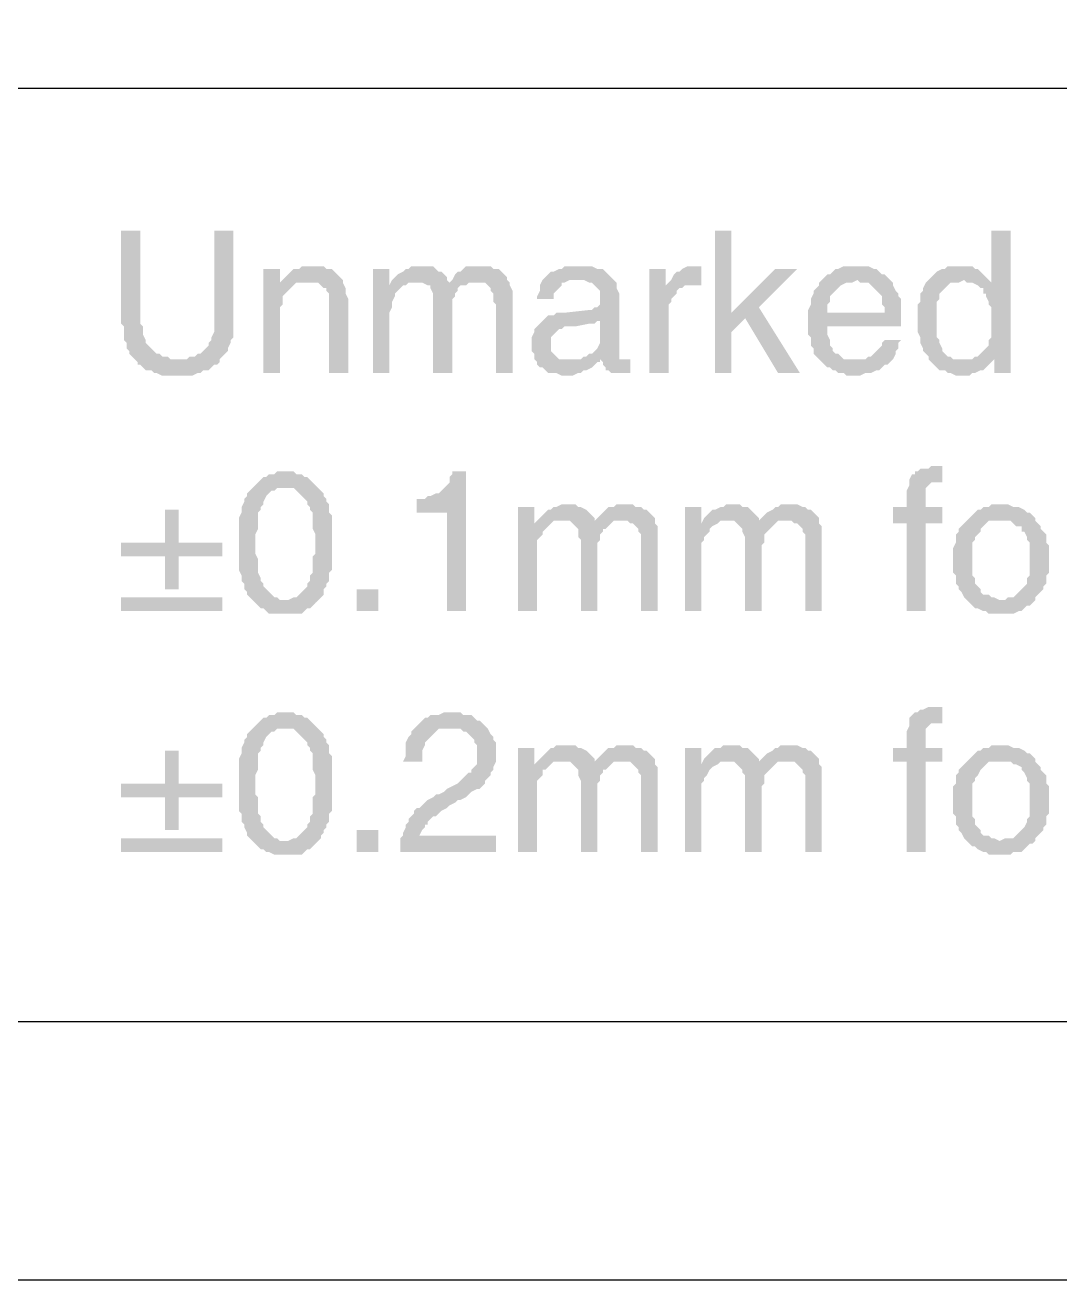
# Model space of a CAD drawing. Header units: millimetres. Extents: x 1167 to 2269, y 1197 to 1555.
# Drawn here: x 1726.37 to 1743.44, y 1258.23 to 1278.92 of the extents above; entities that cross this region are included whole.
import ezdxf

# ---------------------------------------------------------------- set-up
doc = ezdxf.new("R2010")
doc.units = ezdxf.units.MM

msp = doc.modelspace()

# ---------------------------------------------------------------- hatches: boundary and pattern name
at = {"transparency": 33554559}
for points in [[(1728.27071, 1275.53014), (1727.95479, 1275.53014), (1727.95479, 1273.99565), (1727.99992, 1273.95052), (1727.99992, 1273.72486), (1728.04505, 1273.67972), (1728.04505, 1273.58946), (1728.09019, 1273.54433), (1728.09019, 1273.49919), (1728.13532, 1273.45406), (1728.18045, 1273.40893), (1728.90256, 1273.40893), (1728.76717, 1273.40893), (1728.72204, 1273.45406), (1728.63177, 1273.45406), (1728.58664, 1273.49919), (1728.54151, 1273.49919), (1728.49638, 1273.54433), (1728.45124, 1273.58946), (1728.45124, 1273.58946), (1728.40611, 1273.63459), (1728.36098, 1273.67972), (1728.36098, 1273.72486), (1728.31585, 1273.81512), (1728.31585, 1273.95052), (1728.27071, 1273.99565), (1728.27071, 1274.08591)], [(1729.80521, 1275.53014), (1729.48928, 1275.53014), (1729.48928, 1273.86025), (1729.44415, 1273.76999), (1729.44415, 1273.72486), (1729.39902, 1273.67972), (1729.39902, 1273.63459), (1729.35389, 1273.58946), (1729.30875, 1273.54433), (1729.26362, 1273.49919), (1729.21849, 1273.49919), (1729.17336, 1273.45406), (1729.08309, 1273.45406), (1729.03796, 1273.40893), (1728.18045, 1273.40893), (1728.22558, 1273.3638), (1728.22558, 1273.31867), (1728.27071, 1273.31867), (1728.31585, 1273.27353), (1728.36098, 1273.2284), (1728.45124, 1273.2284), (1728.49638, 1273.18327), (1728.54151, 1273.18327), (1728.63177, 1273.13814), (1729.12823, 1273.13814), (1729.21849, 1273.18327), (1729.26362, 1273.18327), (1729.30875, 1273.2284), (1729.39902, 1273.2284), (1729.44415, 1273.27353), (1729.48928, 1273.31867), (1729.53442, 1273.31867), (1729.57955, 1273.3638), (1729.57955, 1273.40893), (1729.62468, 1273.45406), (1729.66981, 1273.49919), (1729.71494, 1273.54433), (1729.71494, 1273.58946), (1729.76008, 1273.67972), (1729.76008, 1273.72486), (1729.80521, 1273.76999), (1729.80521, 1274.04078)], [(1738.01926, 1275.53014), (1737.74847, 1275.53014), (1737.74847, 1273.18327), (1738.01926, 1273.18327), (1738.01926, 1273.86025), (1738.24492, 1274.08591), (1738.01926, 1274.17618)], [(1742.62275, 1275.53014), (1742.30682, 1275.53014), (1742.30682, 1274.67263), (1742.08116, 1274.6275), (1742.12629, 1274.58237), (1742.17142, 1274.58237), (1742.17142, 1274.4921), (1742.21656, 1274.4921), (1742.21656, 1274.44697), (1742.26169, 1274.35671), (1742.26169, 1274.31157), (1742.30682, 1274.26644), (1742.30682, 1273.76999), (1742.26169, 1273.72486), (1742.26169, 1273.63459), (1742.21656, 1273.58946), (1742.17142, 1273.54433), (1742.17142, 1273.54433), (1742.12629, 1273.49919), (1742.08116, 1273.45406), (1742.03603, 1273.45406), (1742.35195, 1273.40893), (1742.35195, 1273.18327), (1742.62275, 1273.18327)], [(1730.57246, 1274.89829), (1730.30166, 1274.89829), (1730.30166, 1273.18327), (1730.57246, 1273.18327), (1730.57246, 1274.13104), (1730.57246, 1274.26644), (1730.61759, 1274.31157), (1730.61759, 1274.44697), (1730.66272, 1274.4921), (1730.70785, 1274.53723), (1730.70785, 1274.53723), (1730.75298, 1274.58237), (1730.79812, 1274.6275), (1730.57246, 1274.67263)], [(1731.06891, 1274.94342), (1730.93351, 1274.94342), (1730.88838, 1274.89829), (1730.79812, 1274.89829), (1730.75298, 1274.85316), (1730.70785, 1274.80803), (1730.66272, 1274.7629), (1730.61759, 1274.71776), (1730.57246, 1274.67263), (1730.79812, 1274.6275), (1730.84325, 1274.67263), (1731.02378, 1274.67263), (1731.6105, 1274.71776), (1731.56536, 1274.7629), (1731.52023, 1274.80803), (1731.52023, 1274.80803), (1731.4751, 1274.85316), (1731.42997, 1274.89829), (1731.3397, 1274.89829), (1731.29457, 1274.94342), (1731.15917, 1274.94342)], [(1732.37774, 1274.89829), (1732.10695, 1274.89829), (1732.10695, 1273.18327), (1732.37774, 1273.18327), (1732.37774, 1274.17618), (1732.42287, 1274.26644), (1732.42287, 1274.35671), (1732.46801, 1274.44697), (1732.46801, 1274.4921), (1732.51314, 1274.53723), (1732.55827, 1274.58237), (1732.6034, 1274.6275), (1732.64854, 1274.6275), (1732.37774, 1274.6275)], [(1732.8742, 1274.94342), (1732.7388, 1274.94342), (1732.69367, 1274.89829), (1732.64854, 1274.89829), (1732.6034, 1274.85316), (1732.51314, 1274.80803), (1732.46801, 1274.7629), (1732.42287, 1274.71776), (1732.37774, 1274.6275), (1732.64854, 1274.6275), (1732.69367, 1274.67263), (1732.82906, 1274.67263), (1733.32552, 1274.71776), (1733.32552, 1274.7629), (1733.28039, 1274.80803), (1733.23525, 1274.85316), (1733.19012, 1274.85316), (1733.14499, 1274.89829), (1733.09986, 1274.94342), (1732.96446, 1274.94342)], [(1733.82197, 1274.94342), (1733.64144, 1274.94342), (1733.59631, 1274.89829), (1733.55118, 1274.85316), (1733.50605, 1274.85316), (1733.46091, 1274.80803), (1733.41578, 1274.71776), (1733.37065, 1274.67263), (1732.91933, 1274.67263), (1733.00959, 1274.6275), (1733.05472, 1274.6275), (1733.05472, 1274.58237), (1733.09986, 1274.4921), (1733.09986, 1273.18327), (1733.41578, 1273.18327), (1733.41578, 1274.17618), (1733.41578, 1274.40184), (1733.46091, 1274.44697), (1733.46091, 1274.4921), (1733.50605, 1274.53723), (1733.50605, 1274.58237), (1733.55118, 1274.6275), (1733.64144, 1274.6275), (1733.68658, 1274.67263), (1733.82197, 1274.67263), (1734.31843, 1274.71776), (1734.31843, 1274.7629), (1734.27329, 1274.80803), (1734.27329, 1274.80803), (1734.22816, 1274.85316), (1734.18303, 1274.89829), (1734.09276, 1274.89829), (1734.04763, 1274.94342), (1733.91224, 1274.94342)], [(1735.53699, 1274.94342), (1735.2662, 1274.94342), (1735.22107, 1274.89829), (1735.17594, 1274.89829), (1735.08567, 1274.85316), (1735.04054, 1274.85316), (1734.99541, 1274.80803), (1734.99541, 1274.80803), (1734.95028, 1274.7629), (1734.90514, 1274.71776), (1734.86001, 1274.6275), (1734.86001, 1274.53723), (1734.81488, 1274.44697), (1734.81488, 1274.40184), (1735.08567, 1274.40184), (1735.08567, 1274.4921), (1735.1308, 1274.53723), (1735.17594, 1274.58237), (1735.22107, 1274.6275), (1735.22107, 1274.67263), (1735.2662, 1274.67263), (1735.35647, 1274.71776), (1736.07858, 1274.71776), (1736.03345, 1274.7629), (1735.98832, 1274.80803), (1735.94318, 1274.85316), (1735.89805, 1274.89829), (1735.80779, 1274.89829), (1735.71752, 1274.94342), (1735.58213, 1274.94342)], [(1736.93609, 1274.89829), (1736.6653, 1274.89829), (1736.6653, 1273.18327), (1736.98122, 1273.18327), (1736.98122, 1274.31157), (1737.02636, 1274.35671), (1737.02636, 1274.40184), (1737.07149, 1274.44697), (1737.11662, 1274.4921), (1737.11662, 1274.53723), (1737.16175, 1274.58237), (1737.20688, 1274.58237), (1736.93609, 1274.6275)], [(1737.43255, 1274.94342), (1737.29715, 1274.94342), (1737.20688, 1274.89829), (1737.16175, 1274.85316), (1737.11662, 1274.85316), (1737.07149, 1274.80803), (1737.02636, 1274.71776), (1737.02636, 1274.71776), (1736.98122, 1274.67263), (1737.47768, 1274.6275), (1737.52281, 1274.6275), (1737.52281, 1274.94342), (1737.47768, 1274.94342)], [(1739.10244, 1274.89829), (1738.74138, 1274.89829), (1738.01926, 1274.17618), (1738.24492, 1274.08591), (1738.78651, 1273.18327), (1739.14757, 1273.18327), (1738.47059, 1274.26644)], [(1740.09534, 1274.94342), (1739.86968, 1274.94342), (1739.77942, 1274.89829), (1739.73429, 1274.89829), (1739.68915, 1274.85316), (1739.64402, 1274.80803), (1739.59889, 1274.80803), (1739.55376, 1274.7629), (1739.50863, 1274.71776), (1740.09534, 1274.71776), (1740.14048, 1274.67263), (1740.27587, 1274.67263), (1740.321, 1274.6275), (1740.36614, 1274.58237), (1740.41127, 1274.53723), (1740.41127, 1274.53723), (1740.4564, 1274.4921), (1740.50153, 1274.44697), (1740.50153, 1274.31157), (1740.54667, 1274.26644), (1740.54667, 1274.17618), (1739.28296, 1274.17618), (1739.28296, 1273.81512), (1739.3281, 1273.76999), (1739.3281, 1273.63459), (1739.37323, 1273.58946), (1739.37323, 1273.49919), (1739.41836, 1273.45406), (1739.46349, 1273.40893), (1739.50863, 1273.3638), (1739.50863, 1273.3638), (1739.55376, 1273.31867), (1739.59889, 1273.27353), (1739.64402, 1273.27353), (1739.68915, 1273.2284), (1739.73429, 1273.2284), (1739.77942, 1273.18327), (1739.86968, 1273.18327), (1739.91481, 1273.13814), (1740.14048, 1273.13814), (1740.23074, 1273.18327), (1740.321, 1273.18327), (1740.41127, 1273.2284), (1740.4564, 1273.2284), (1740.50153, 1273.27353), (1740.54667, 1273.31867), (1740.5918, 1273.31867), (1740.63693, 1273.3638), (1740.09534, 1273.40893), (1739.86968, 1273.40893), (1739.82455, 1273.45406), (1739.77942, 1273.49919), (1739.73429, 1273.49919), (1739.68915, 1273.54433), (1739.68915, 1273.58946), (1739.64402, 1273.63459), (1739.64402, 1273.72486), (1739.59889, 1273.81512), (1739.59889, 1273.95052), (1740.81746, 1273.95052), (1740.81746, 1274.40184), (1740.77233, 1274.44697), (1740.77233, 1274.4921), (1740.72719, 1274.53723), (1740.68206, 1274.6275), (1740.68206, 1274.67263), (1740.63693, 1274.71776), (1740.5918, 1274.7629), (1740.54667, 1274.80803), (1740.50153, 1274.80803), (1740.4564, 1274.85316), (1740.41127, 1274.89829), (1740.36614, 1274.89829), (1740.27587, 1274.94342), (1740.14048, 1274.94342)], [(1741.81037, 1274.94342), (1741.58471, 1274.94342), (1741.53957, 1274.89829), (1741.49444, 1274.89829), (1741.40418, 1274.85316), (1741.35904, 1274.80803), (1741.31391, 1274.7629), (1741.26878, 1274.71776), (1741.8555, 1274.71776), (1741.90063, 1274.67263), (1741.99089, 1274.67263), (1742.08116, 1274.6275), (1742.30682, 1274.67263), (1742.30682, 1274.67263), (1742.26169, 1274.71776), (1742.21656, 1274.7629), (1742.17142, 1274.80803), (1742.12629, 1274.85316), (1742.08116, 1274.89829), (1742.03603, 1274.89829), (1741.99089, 1274.94342), (1741.8555, 1274.94342)], [(1731.6105, 1274.71776), (1731.02378, 1274.67263), (1731.20431, 1274.67263), (1731.24944, 1274.6275), (1731.29457, 1274.58237), (1731.3397, 1274.58237), (1731.3397, 1274.53723), (1731.38483, 1274.4921), (1731.38483, 1273.18327), (1731.70076, 1273.18327), (1731.70076, 1274.40184), (1731.65563, 1274.4921), (1731.65563, 1274.58237), (1731.6105, 1274.67263)], [(1734.31843, 1274.71776), (1733.82197, 1274.67263), (1733.95737, 1274.67263), (1734.0025, 1274.6275), (1734.04763, 1274.58237), (1734.04763, 1274.53723), (1734.09276, 1274.4921), (1734.09276, 1274.35671), (1734.1379, 1274.31157), (1734.1379, 1273.18327), (1734.40869, 1273.18327), (1734.40869, 1274.40184), (1734.40869, 1274.53723), (1734.36356, 1274.6275), (1734.36356, 1274.67263)], [(1736.07858, 1274.71776), (1735.49186, 1274.71776), (1735.58213, 1274.71776), (1735.67239, 1274.67263), (1735.71752, 1274.67263), (1735.76266, 1274.6275), (1735.80779, 1274.58237), (1735.85292, 1274.53723), (1735.85292, 1274.31157), (1735.80779, 1274.26644), (1735.76266, 1274.26644), (1735.71752, 1274.22131), (1735.67239, 1274.22131), (1735.2662, 1274.17618), (1735.1308, 1274.17618), (1735.08567, 1274.13104), (1734.99541, 1274.13104), (1734.95028, 1274.08591), (1735.85292, 1274.04078), (1735.85292, 1273.76999), (1735.85292, 1273.67972), (1735.80779, 1273.58946), (1735.76266, 1273.54433), (1735.71752, 1273.49919), (1735.67239, 1273.49919), (1735.62726, 1273.45406), (1735.58213, 1273.45406), (1735.53699, 1273.40893), (1735.31133, 1273.40893), (1734.81488, 1273.3638), (1734.81488, 1273.31867), (1734.86001, 1273.27353), (1734.90514, 1273.27353), (1734.95028, 1273.2284), (1734.99541, 1273.18327), (1735.1308, 1273.18327), (1735.22107, 1273.13814), (1735.4016, 1273.13814), (1735.49186, 1273.18327), (1735.53699, 1273.18327), (1735.58213, 1273.2284), (1735.62726, 1273.2284), (1735.71752, 1273.27353), (1735.76266, 1273.31867), (1735.80779, 1273.3638), (1735.85292, 1273.3638), (1735.85292, 1273.40893), (1736.16884, 1273.40893), (1736.16884, 1274.4921), (1736.12371, 1274.58237), (1736.12371, 1274.67263)], [(1736.98122, 1274.67263), (1736.93609, 1274.6275), (1737.20688, 1274.58237), (1737.25202, 1274.6275), (1737.47768, 1274.6275)], [(1739.50863, 1274.71776), (1739.46349, 1274.67263), (1739.46349, 1274.6275), (1739.41836, 1274.58237), (1739.37323, 1274.53723), (1739.37323, 1274.4921), (1739.3281, 1274.40184), (1739.3281, 1274.31157), (1739.28296, 1274.22131), (1739.28296, 1274.17618), (1739.59889, 1274.17618), (1739.59889, 1274.31157), (1739.64402, 1274.35671), (1739.64402, 1274.44697), (1739.68915, 1274.4921), (1739.73429, 1274.53723), (1739.73429, 1274.53723), (1739.77942, 1274.58237), (1739.82455, 1274.6275), (1739.91481, 1274.67263), (1740.00508, 1274.67263), (1740.09534, 1274.71776)], [(1741.26878, 1274.71776), (1741.22365, 1274.67263), (1741.17852, 1274.58237), (1741.17852, 1274.53723), (1741.13338, 1274.4921), (1741.13338, 1274.35671), (1741.08825, 1274.31157), (1741.08825, 1273.86025), (1741.13338, 1273.76999), (1741.13338, 1273.67972), (1741.17852, 1273.58946), (1741.17852, 1273.54433), (1741.22365, 1273.49919), (1741.26878, 1273.45406), (1741.26878, 1273.40893), (1741.31391, 1273.3638), (1741.35904, 1273.31867), (1741.40418, 1273.27353), (1741.44931, 1273.2284), (1741.53957, 1273.2284), (1741.58471, 1273.18327), (1741.62984, 1273.18327), (1741.7201, 1273.13814), (1741.94576, 1273.13814), (1741.99089, 1273.18327), (1742.03603, 1273.18327), (1742.12629, 1273.2284), (1742.17142, 1273.2284), (1742.21656, 1273.27353), (1742.26169, 1273.31867), (1742.30682, 1273.3638), (1741.8555, 1273.40893), (1741.67497, 1273.40893), (1741.62984, 1273.45406), (1741.58471, 1273.45406), (1741.53957, 1273.49919), (1741.49444, 1273.54433), (1741.49444, 1273.58946), (1741.44931, 1273.67972), (1741.44931, 1273.72486), (1741.40418, 1273.76999), (1741.40418, 1274.35671), (1741.44931, 1274.40184), (1741.44931, 1274.4921), (1741.49444, 1274.53723), (1741.49444, 1274.53723), (1741.53957, 1274.58237), (1741.58471, 1274.6275), (1741.62984, 1274.67263), (1741.76523, 1274.67263), (1741.8555, 1274.71776)], [(1734.95028, 1274.08591), (1734.90514, 1274.04078), (1734.86001, 1273.99565), (1734.86001, 1273.99565), (1734.81488, 1273.95052), (1734.76975, 1273.90538), (1734.76975, 1273.86025), (1734.72462, 1273.76999), (1734.72462, 1273.63459), (1734.72462, 1273.54433), (1734.76975, 1273.49919), (1734.76975, 1273.40893), (1734.81488, 1273.3638), (1735.31133, 1273.40893), (1735.17594, 1273.40893), (1735.1308, 1273.45406), (1735.08567, 1273.49919), (1735.04054, 1273.54433), (1735.04054, 1273.76999), (1735.08567, 1273.81512), (1735.1308, 1273.86025), (1735.17594, 1273.90538), (1735.22107, 1273.90538), (1735.2662, 1273.95052), (1735.44673, 1273.95052), (1735.67239, 1273.99565), (1735.76266, 1273.99565), (1735.80779, 1274.04078), (1735.85292, 1274.04078)], [(1740.81746, 1273.72486), (1740.54667, 1273.72486), (1740.50153, 1273.67972), (1740.50153, 1273.63459), (1740.4564, 1273.58946), (1740.41127, 1273.54433), (1740.36614, 1273.49919), (1740.321, 1273.45406), (1740.27587, 1273.45406), (1740.23074, 1273.40893), (1740.09534, 1273.40893), (1740.63693, 1273.3638), (1740.68206, 1273.40893), (1740.72719, 1273.49919), (1740.72719, 1273.54433), (1740.77233, 1273.58946), (1740.77233, 1273.67972)], [(1736.16884, 1273.40893), (1735.85292, 1273.40893), (1735.89805, 1273.3638), (1736.25911, 1273.40893), (1736.25911, 1273.40893)], [(1736.34937, 1273.40893), (1736.25911, 1273.40893), (1735.89805, 1273.3638), (1735.89805, 1273.31867), (1735.94318, 1273.27353), (1735.94318, 1273.2284), (1735.98832, 1273.2284), (1736.03345, 1273.18327), (1736.34937, 1273.18327)], [(1742.03603, 1273.45406), (1741.99089, 1273.40893), (1741.8555, 1273.40893), (1742.30682, 1273.3638), (1742.35195, 1273.40893)], [(1730.66272, 1271.55851), (1730.52732, 1271.55851), (1730.48219, 1271.51338), (1730.39193, 1271.51338), (1730.34679, 1271.46825), (1730.30166, 1271.46825), (1730.25653, 1271.42311), (1730.2114, 1271.37798), (1730.16627, 1271.33285), (1730.12113, 1271.28772), (1730.79812, 1271.28772), (1730.84325, 1271.24259), (1730.88838, 1271.19745), (1730.93351, 1271.15232), (1730.97864, 1271.10719), (1731.02378, 1271.06206), (1731.02378, 1271.01692), (1731.06891, 1270.97179), (1731.06891, 1270.92666), (1731.11404, 1270.88153), (1731.11404, 1270.61074), (1731.15917, 1270.52047), (1731.15917, 1270.20455), (1731.11404, 1270.15941), (1731.11404, 1269.88862), (1731.06891, 1269.84349), (1731.06891, 1269.75322), (1731.02378, 1269.70809), (1731.02378, 1269.66296), (1731.02378, 1269.66296), (1730.97864, 1269.61783), (1730.93351, 1269.5727), (1730.88838, 1269.52756), (1730.84325, 1269.48243), (1730.79812, 1269.48243), (1730.70785, 1269.4373), (1730.12113, 1269.4373), (1730.16627, 1269.39217), (1730.2114, 1269.34703), (1730.25653, 1269.3019), (1730.30166, 1269.3019), (1730.34679, 1269.25677), (1730.39193, 1269.21164), (1730.93351, 1269.21164), (1730.97864, 1269.25677), (1731.02378, 1269.3019), (1731.06891, 1269.3019), (1731.11404, 1269.34703), (1731.15917, 1269.39217), (1731.20431, 1269.4373), (1731.24944, 1269.48243), (1731.24944, 1269.48243), (1731.29457, 1269.52756), (1731.29457, 1269.61783), (1731.3397, 1269.66296), (1731.3397, 1269.70809), (1731.38483, 1269.75322), (1731.38483, 1269.88862), (1731.42997, 1269.93375), (1731.42997, 1270.38507), (1731.42997, 1270.8364), (1731.38483, 1270.88153), (1731.38483, 1271.01692), (1731.3397, 1271.06206), (1731.3397, 1271.10719), (1731.29457, 1271.15232), (1731.29457, 1271.19745), (1731.24944, 1271.24259), (1731.24944, 1271.24259), (1731.20431, 1271.28772), (1731.15917, 1271.33285), (1731.11404, 1271.37798), (1731.06891, 1271.42311), (1731.02378, 1271.46825), (1730.97864, 1271.46825), (1730.93351, 1271.51338), (1730.84325, 1271.51338), (1730.79812, 1271.55851), (1730.70785, 1271.55851)], [(1733.64144, 1271.55851), (1733.41578, 1271.55851), (1733.41578, 1271.51338), (1733.37065, 1271.46825), (1733.37065, 1271.37798), (1733.32552, 1271.33285), (1733.28039, 1271.28772), (1733.23525, 1271.24259), (1733.19012, 1271.19745), (1733.14499, 1271.19745), (1733.05472, 1271.15232), (1733.00959, 1271.15232), (1732.96446, 1271.10719), (1732.82906, 1271.10719), (1732.82906, 1270.88153), (1733.32552, 1270.88153), (1733.32552, 1269.25677), (1733.64144, 1269.25677)], [(1741.35904, 1271.64878), (1741.31391, 1271.64878), (1741.26878, 1271.60364), (1741.13338, 1271.60364), (1741.08825, 1271.55851), (1741.04312, 1271.55851), (1741.04312, 1271.51338), (1740.99799, 1271.51338), (1740.95285, 1271.42311), (1740.95285, 1271.37798), (1741.49444, 1271.37798), (1741.49444, 1271.64878)], [(1730.12113, 1271.28772), (1730.076, 1271.24259), (1730.076, 1271.24259), (1730.03087, 1271.19745), (1730.03087, 1271.15232), (1729.98574, 1271.10719), (1729.98574, 1271.06206), (1729.9406, 1270.97179), (1729.9406, 1270.88153), (1729.89547, 1270.79126), (1729.89547, 1269.93375), (1729.9406, 1269.84349), (1729.9406, 1269.75322), (1729.98574, 1269.70809), (1729.98574, 1269.61783), (1730.03087, 1269.5727), (1730.03087, 1269.52756), (1730.076, 1269.48243), (1730.12113, 1269.4373), (1730.66272, 1269.4373), (1730.57246, 1269.4373), (1730.52732, 1269.48243), (1730.48219, 1269.48243), (1730.43706, 1269.52756), (1730.39193, 1269.5727), (1730.34679, 1269.61783), (1730.30166, 1269.66296), (1730.30166, 1269.70809), (1730.25653, 1269.75322), (1730.25653, 1269.79836), (1730.2114, 1269.88862), (1730.2114, 1270.11428), (1730.16627, 1270.20455), (1730.16627, 1270.52047), (1730.2114, 1270.61074), (1730.2114, 1270.88153), (1730.25653, 1270.92666), (1730.25653, 1270.97179), (1730.30166, 1271.01692), (1730.30166, 1271.06206), (1730.30166, 1271.06206), (1730.34679, 1271.15232), (1730.39193, 1271.19745), (1730.43706, 1271.24259), (1730.48219, 1271.24259), (1730.52732, 1271.28772), (1730.66272, 1271.28772)], [(1740.95285, 1271.37798), (1740.95285, 1271.33285), (1740.90772, 1271.24259), (1740.90772, 1270.97179), (1740.68206, 1270.97179), (1740.68206, 1270.701), (1740.90772, 1270.701), (1740.90772, 1269.25677), (1741.22365, 1269.25677), (1741.22365, 1270.701), (1741.49444, 1270.701), (1741.49444, 1270.97179), (1741.22365, 1270.97179), (1741.22365, 1271.28772), (1741.26878, 1271.33285), (1741.26878, 1271.33285), (1741.31391, 1271.37798), (1741.40418, 1271.37798)], [(1728.90256, 1270.92666), (1728.6769, 1270.92666), (1728.6769, 1270.38507), (1727.95479, 1270.38507), (1727.95479, 1270.15941), (1728.6769, 1270.15941), (1728.6769, 1269.61783), (1728.90256, 1269.61783), (1728.90256, 1270.15941), (1729.62468, 1270.15941), (1729.62468, 1270.38507), (1728.90256, 1270.38507)], [(1734.76975, 1270.97179), (1734.49895, 1270.97179), (1734.49895, 1269.25677), (1734.81488, 1269.25677), (1734.81488, 1270.43021), (1734.86001, 1270.47534), (1734.90514, 1270.52047), (1734.90514, 1270.5656), (1734.95028, 1270.61074), (1734.99541, 1270.65587), (1735.04054, 1270.701), (1734.76975, 1270.701)], [(1735.31133, 1271.01692), (1735.22107, 1271.01692), (1735.1308, 1270.97179), (1735.08567, 1270.97179), (1735.04054, 1270.92666), (1734.99541, 1270.92666), (1734.95028, 1270.88153), (1734.90514, 1270.8364), (1734.86001, 1270.79126), (1734.76975, 1270.701), (1735.04054, 1270.701), (1735.08567, 1270.74613), (1735.22107, 1270.74613), (1735.76266, 1270.79126), (1735.71752, 1270.8364), (1735.67239, 1270.88153), (1735.67239, 1270.88153), (1735.62726, 1270.92666), (1735.53699, 1270.97179), (1735.49186, 1270.97179), (1735.44673, 1271.01692), (1735.35647, 1271.01692)], [(1736.25911, 1271.01692), (1736.12371, 1271.01692), (1736.07858, 1270.97179), (1735.98832, 1270.97179), (1735.94318, 1270.92666), (1735.89805, 1270.88153), (1735.85292, 1270.8364), (1735.80779, 1270.79126), (1735.76266, 1270.74613), (1735.35647, 1270.74613), (1735.4016, 1270.701), (1735.44673, 1270.65587), (1735.44673, 1270.65587), (1735.49186, 1270.61074), (1735.49186, 1270.47534), (1735.53699, 1270.43021), (1735.53699, 1269.25677), (1735.80779, 1269.25677), (1735.80779, 1270.38507), (1735.85292, 1270.43021), (1735.85292, 1270.52047), (1735.89805, 1270.5656), (1735.89805, 1270.61074), (1735.94318, 1270.61074), (1735.98832, 1270.65587), (1736.03345, 1270.701), (1736.07858, 1270.74613), (1736.21398, 1270.74613), (1736.75556, 1270.79126), (1736.71043, 1270.8364), (1736.6653, 1270.88153), (1736.6653, 1270.88153), (1736.62017, 1270.92666), (1736.57503, 1270.92666), (1736.5299, 1270.97179), (1736.43964, 1270.97179), (1736.39451, 1271.01692), (1736.30424, 1271.01692)], [(1737.52281, 1270.97179), (1737.25202, 1270.97179), (1737.25202, 1269.25677), (1737.52281, 1269.25677), (1737.52281, 1270.38507), (1737.56794, 1270.43021), (1737.56794, 1270.47534), (1737.61307, 1270.52047), (1737.65821, 1270.5656), (1737.65821, 1270.61074), (1737.70334, 1270.65587), (1737.7936, 1270.701), (1737.52281, 1270.701)], [(1738.01926, 1271.01692), (1737.929, 1271.01692), (1737.88387, 1270.97179), (1737.83873, 1270.97179), (1737.74847, 1270.92666), (1737.70334, 1270.92666), (1737.65821, 1270.88153), (1737.61307, 1270.8364), (1737.56794, 1270.79126), (1737.52281, 1270.701), (1737.7936, 1270.701), (1737.83873, 1270.74613), (1737.97413, 1270.74613), (1738.47059, 1270.79126), (1738.42545, 1270.8364), (1738.38032, 1270.88153), (1738.38032, 1270.88153), (1738.33519, 1270.92666), (1738.29006, 1270.97179), (1738.19979, 1270.97179), (1738.15466, 1271.01692), (1738.10953, 1271.01692)], [(1738.96704, 1271.01692), (1738.83164, 1271.01692), (1738.78651, 1270.97179), (1738.74138, 1270.97179), (1738.69625, 1270.92666), (1738.60598, 1270.88153), (1738.56085, 1270.8364), (1738.51572, 1270.79126), (1738.47059, 1270.74613), (1738.0644, 1270.74613), (1738.10953, 1270.701), (1738.15466, 1270.65587), (1738.15466, 1270.65587), (1738.19979, 1270.61074), (1738.19979, 1270.5656), (1738.24492, 1270.47534), (1738.24492, 1269.25677), (1738.51572, 1269.25677), (1738.51572, 1270.33994), (1738.56085, 1270.38507), (1738.56085, 1270.52047), (1738.60598, 1270.5656), (1738.65111, 1270.61074), (1738.65111, 1270.61074), (1738.69625, 1270.65587), (1738.74138, 1270.701), (1738.78651, 1270.74613), (1738.92191, 1270.74613), (1739.46349, 1270.79126), (1739.41836, 1270.8364), (1739.37323, 1270.88153), (1739.37323, 1270.88153), (1739.3281, 1270.92666), (1739.28296, 1270.92666), (1739.23783, 1270.97179), (1739.1927, 1270.97179), (1739.10244, 1271.01692), (1739.0573, 1271.01692)], [(1742.44222, 1271.01692), (1742.30682, 1271.01692), (1742.26169, 1270.97179), (1742.17142, 1270.97179), (1742.12629, 1270.92666), (1742.08116, 1270.92666), (1742.03603, 1270.88153), (1741.99089, 1270.8364), (1741.94576, 1270.79126), (1741.90063, 1270.74613), (1741.90063, 1270.74613), (1741.8555, 1270.701), (1741.81037, 1270.65587), (1741.76523, 1270.61074), (1741.76523, 1270.5656), (1741.7201, 1270.52047), (1741.7201, 1270.38507), (1741.67497, 1270.29481), (1741.67497, 1270.11428), (1741.67497, 1269.88862), (1741.7201, 1269.84349), (1741.7201, 1269.70809), (1741.76523, 1269.66296), (1741.76523, 1269.61783), (1741.81037, 1269.5727), (1741.8555, 1269.48243), (1741.90063, 1269.4373), (1742.44222, 1269.4373), (1742.35195, 1269.48243), (1742.30682, 1269.48243), (1742.26169, 1269.52756), (1742.17142, 1269.52756), (1742.12629, 1269.5727), (1742.12629, 1269.61783), (1742.08116, 1269.66296), (1742.03603, 1269.70809), (1742.03603, 1269.79836), (1741.99089, 1269.84349), (1741.99089, 1270.38507), (1742.03603, 1270.43021), (1742.03603, 1270.47534), (1742.08116, 1270.52047), (1742.12629, 1270.5656), (1742.12629, 1270.61074), (1742.17142, 1270.65587), (1742.21656, 1270.701), (1742.26169, 1270.74613), (1742.44222, 1270.74613), (1743.02893, 1270.79126), (1742.9838, 1270.8364), (1742.93867, 1270.88153), (1742.89354, 1270.88153), (1742.84841, 1270.92666), (1742.75814, 1270.97179), (1742.66788, 1270.97179), (1742.57761, 1271.01692), (1742.53248, 1271.01692)], [(1736.75556, 1270.79126), (1736.21398, 1270.74613), (1736.30424, 1270.74613), (1736.34937, 1270.701), (1736.39451, 1270.701), (1736.43964, 1270.65587), (1736.48477, 1270.61074), (1736.48477, 1270.5656), (1736.5299, 1270.52047), (1736.5299, 1269.25677), (1736.8007, 1269.25677), (1736.8007, 1270.65587), (1736.75556, 1270.701)], [(1739.46349, 1270.79126), (1738.92191, 1270.74613), (1739.01217, 1270.74613), (1739.0573, 1270.701), (1739.10244, 1270.701), (1739.14757, 1270.65587), (1739.1927, 1270.61074), (1739.1927, 1270.5656), (1739.23783, 1270.52047), (1739.23783, 1269.25677), (1739.50863, 1269.25677), (1739.50863, 1270.65587), (1739.46349, 1270.701)], [(1743.02893, 1270.79126), (1742.44222, 1270.74613), (1742.62275, 1270.74613), (1742.66788, 1270.701), (1742.71301, 1270.65587), (1742.80327, 1270.65587), (1742.80327, 1270.5656), (1742.84841, 1270.5656), (1742.89354, 1270.47534), (1742.89354, 1270.43021), (1742.93867, 1270.38507), (1742.93867, 1269.84349), (1742.89354, 1269.79836), (1742.89354, 1269.70809), (1742.84841, 1269.66296), (1742.80327, 1269.61783), (1742.80327, 1269.61783), (1742.75814, 1269.5727), (1742.71301, 1269.52756), (1742.66788, 1269.48243), (1742.57761, 1269.48243), (1742.53248, 1269.4373), (1741.90063, 1269.4373), (1741.94576, 1269.39217), (1741.99089, 1269.34703), (1742.03603, 1269.3019), (1742.08116, 1269.3019), (1742.17142, 1269.25677), (1742.21656, 1269.25677), (1742.26169, 1269.21164), (1742.66788, 1269.21164), (1742.75814, 1269.25677), (1742.80327, 1269.25677), (1742.84841, 1269.3019), (1742.89354, 1269.34703), (1742.93867, 1269.34703), (1742.9838, 1269.39217), (1743.02893, 1269.4373), (1743.02893, 1269.48243), (1743.07407, 1269.52756), (1743.1192, 1269.5727), (1743.16433, 1269.61783), (1743.16433, 1269.66296), (1743.20946, 1269.70809), (1743.20946, 1269.84349), (1743.2546, 1269.88862), (1743.2546, 1270.11428), (1743.2546, 1270.33994), (1743.20946, 1270.38507), (1743.20946, 1270.52047), (1743.16433, 1270.5656), (1743.1192, 1270.61074), (1743.1192, 1270.65587), (1743.07407, 1270.701), (1743.02893, 1270.74613)], [(1729.62468, 1269.25677), (1729.62468, 1269.48243), (1727.95479, 1269.48243), (1727.95479, 1269.25677)], [(1732.19721, 1269.25677), (1732.19721, 1269.61783), (1731.83616, 1269.61783), (1731.83616, 1269.25677)], [(1730.66272, 1267.58688), (1730.52732, 1267.58688), (1730.48219, 1267.54175), (1730.39193, 1267.54175), (1730.34679, 1267.49662), (1730.30166, 1267.49662), (1730.25653, 1267.45148), (1730.2114, 1267.40635), (1730.16627, 1267.36122), (1730.12113, 1267.31609), (1730.79812, 1267.31609), (1730.84325, 1267.27095), (1730.88838, 1267.22582), (1730.93351, 1267.18069), (1730.97864, 1267.13556), (1731.02378, 1267.09043), (1731.02378, 1267.04529), (1731.06891, 1267.00016), (1731.06891, 1266.95503), (1731.11404, 1266.9099), (1731.11404, 1266.6391), (1731.15917, 1266.54884), (1731.15917, 1266.23291), (1731.11404, 1266.18778), (1731.11404, 1265.91699), (1731.06891, 1265.87186), (1731.06891, 1265.78159), (1731.02378, 1265.73646), (1731.02378, 1265.69133), (1731.02378, 1265.69133), (1730.97864, 1265.6462), (1730.93351, 1265.60106), (1730.88838, 1265.55593), (1730.84325, 1265.5108), (1730.79812, 1265.5108), (1730.70785, 1265.46567), (1730.12113, 1265.46567), (1730.16627, 1265.42054), (1730.2114, 1265.3754), (1730.25653, 1265.33027), (1730.30166, 1265.33027), (1730.34679, 1265.28514), (1730.39193, 1265.28514), (1730.48219, 1265.24001), (1730.93351, 1265.24001), (1730.97864, 1265.28514), (1731.02378, 1265.33027), (1731.06891, 1265.33027), (1731.11404, 1265.3754), (1731.15917, 1265.42054), (1731.20431, 1265.46567), (1731.24944, 1265.5108), (1731.24944, 1265.55593), (1731.29457, 1265.60106), (1731.29457, 1265.6462), (1731.3397, 1265.69133), (1731.3397, 1265.73646), (1731.38483, 1265.78159), (1731.38483, 1265.91699), (1731.42997, 1265.96212), (1731.42997, 1266.41344), (1731.42997, 1266.86477), (1731.38483, 1266.9099), (1731.38483, 1267.04529), (1731.3397, 1267.09043), (1731.3397, 1267.13556), (1731.29457, 1267.18069), (1731.29457, 1267.22582), (1731.24944, 1267.27095), (1731.24944, 1267.27095), (1731.20431, 1267.31609), (1731.15917, 1267.36122), (1731.11404, 1267.40635), (1731.06891, 1267.45148), (1731.02378, 1267.49662), (1730.97864, 1267.49662), (1730.93351, 1267.54175), (1730.84325, 1267.54175), (1730.79812, 1267.58688), (1730.70785, 1267.58688)], [(1733.41578, 1267.58688), (1733.28039, 1267.58688), (1733.19012, 1267.54175), (1733.05472, 1267.54175), (1733.00959, 1267.49662), (1732.96446, 1267.49662), (1732.91933, 1267.45148), (1732.8742, 1267.40635), (1732.82906, 1267.36122), (1732.82906, 1267.36122), (1732.78393, 1267.31609), (1732.7388, 1267.27095), (1732.7388, 1267.22582), (1732.69367, 1267.18069), (1732.64854, 1267.09043), (1732.64854, 1266.86477), (1732.6034, 1266.7745), (1732.91933, 1266.7745), (1732.91933, 1266.95503), (1732.96446, 1267.04529), (1732.96446, 1267.09043), (1733.00959, 1267.13556), (1733.05472, 1267.18069), (1733.09986, 1267.22582), (1733.14499, 1267.27095), (1733.19012, 1267.31609), (1733.37065, 1267.31609), (1733.95737, 1267.36122), (1733.91224, 1267.40635), (1733.8671, 1267.45148), (1733.82197, 1267.45148), (1733.77684, 1267.49662), (1733.73171, 1267.54175), (1733.59631, 1267.54175), (1733.55118, 1267.58688), (1733.46091, 1267.58688)], [(1741.35904, 1267.67714), (1741.26878, 1267.67714), (1741.17852, 1267.63201), (1741.13338, 1267.63201), (1741.08825, 1267.58688), (1741.04312, 1267.58688), (1740.99799, 1267.54175), (1740.95285, 1267.49662), (1740.95285, 1267.40635), (1741.49444, 1267.40635), (1741.49444, 1267.67714)], [(1733.95737, 1267.36122), (1733.37065, 1267.31609), (1733.55118, 1267.31609), (1733.59631, 1267.27095), (1733.64144, 1267.27095), (1733.68658, 1267.22582), (1733.73171, 1267.18069), (1733.77684, 1267.13556), (1733.77684, 1267.09043), (1733.82197, 1267.04529), (1733.82197, 1266.72937), (1733.77684, 1266.68424), (1733.73171, 1266.6391), (1733.73171, 1266.59397), (1733.68658, 1266.59397), (1733.64144, 1266.54884), (1733.59631, 1266.50371), (1733.55118, 1266.45858), (1733.50605, 1266.41344), (1733.41578, 1266.36831), (1733.41578, 1266.36831), (1733.32552, 1266.32318), (1733.28039, 1266.27805), (1733.19012, 1266.23291), (1733.14499, 1266.23291), (1733.09986, 1266.18778), (1733.00959, 1266.14265), (1732.96446, 1266.09752), (1732.91933, 1266.05239), (1732.8742, 1266.00725), (1732.82906, 1266.00725), (1732.78393, 1265.96212), (1732.78393, 1265.91699), (1732.7388, 1265.87186), (1732.69367, 1265.82673), (1732.69367, 1265.78159), (1732.64854, 1265.73646), (1732.64854, 1265.69133), (1732.6034, 1265.60106), (1732.6034, 1265.55593), (1732.55827, 1265.5108), (1732.55827, 1265.28514), (1734.1379, 1265.28514), (1734.1379, 1265.55593), (1732.8742, 1265.55593), (1732.91933, 1265.6462), (1732.96446, 1265.69133), (1732.96446, 1265.73646), (1733.00959, 1265.73646), (1733.00959, 1265.78159), (1733.05472, 1265.82673), (1733.09986, 1265.87186), (1733.14499, 1265.87186), (1733.19012, 1265.91699), (1733.23525, 1265.96212), (1733.32552, 1266.00725), (1733.37065, 1266.05239), (1733.46091, 1266.09752), (1733.50605, 1266.14265), (1733.55118, 1266.14265), (1733.64144, 1266.18778), (1733.68658, 1266.23291), (1733.73171, 1266.27805), (1733.82197, 1266.32318), (1733.8671, 1266.32318), (1733.91224, 1266.36831), (1733.95737, 1266.41344), (1733.95737, 1266.45858), (1734.0025, 1266.50371), (1734.04763, 1266.54884), (1734.04763, 1266.59397), (1734.09276, 1266.6391), (1734.09276, 1266.68424), (1734.1379, 1266.7745), (1734.1379, 1267.09043), (1734.09276, 1267.13556), (1734.09276, 1267.18069), (1734.04763, 1267.22582), (1734.0025, 1267.31609)], [(1740.95285, 1267.40635), (1740.95285, 1267.36122), (1740.90772, 1267.27095), (1740.90772, 1267.00016), (1740.68206, 1267.00016), (1740.68206, 1266.7745), (1740.90772, 1266.7745), (1740.90772, 1265.28514), (1741.22365, 1265.28514), (1741.22365, 1266.7745), (1741.49444, 1266.7745), (1741.49444, 1267.00016), (1741.22365, 1267.00016), (1741.22365, 1267.31609), (1741.26878, 1267.36122), (1741.26878, 1267.36122), (1741.31391, 1267.40635), (1741.40418, 1267.40635)], [(1730.12113, 1267.31609), (1730.076, 1267.27095), (1730.076, 1267.27095), (1730.03087, 1267.22582), (1730.03087, 1267.18069), (1729.98574, 1267.13556), (1729.98574, 1267.09043), (1729.9406, 1267.00016), (1729.9406, 1266.9099), (1729.89547, 1266.81963), (1729.89547, 1265.96212), (1729.9406, 1265.91699), (1729.9406, 1265.78159), (1729.98574, 1265.73646), (1729.98574, 1265.69133), (1730.03087, 1265.60106), (1730.03087, 1265.55593), (1730.076, 1265.5108), (1730.12113, 1265.46567), (1730.66272, 1265.46567), (1730.57246, 1265.46567), (1730.52732, 1265.5108), (1730.48219, 1265.5108), (1730.43706, 1265.55593), (1730.39193, 1265.60106), (1730.34679, 1265.6462), (1730.30166, 1265.69133), (1730.30166, 1265.73646), (1730.25653, 1265.78159), (1730.25653, 1265.87186), (1730.2114, 1265.91699), (1730.2114, 1266.18778), (1730.16627, 1266.23291), (1730.16627, 1266.54884), (1730.2114, 1266.6391), (1730.2114, 1266.9099), (1730.25653, 1266.95503), (1730.25653, 1267.00016), (1730.30166, 1267.04529), (1730.30166, 1267.09043), (1730.30166, 1267.09043), (1730.34679, 1267.18069), (1730.39193, 1267.22582), (1730.43706, 1267.27095), (1730.48219, 1267.27095), (1730.52732, 1267.31609), (1730.66272, 1267.31609)], [(1728.90256, 1266.95503), (1728.6769, 1266.95503), (1728.6769, 1266.41344), (1727.95479, 1266.41344), (1727.95479, 1266.18778), (1728.6769, 1266.18778), (1728.6769, 1265.6462), (1728.90256, 1265.6462), (1728.90256, 1266.18778), (1729.62468, 1266.18778), (1729.62468, 1266.41344), (1728.90256, 1266.41344)], [(1734.76975, 1267.00016), (1734.49895, 1267.00016), (1734.49895, 1265.28514), (1734.81488, 1265.28514), (1734.81488, 1266.45858), (1734.86001, 1266.50371), (1734.90514, 1266.54884), (1734.90514, 1266.6391), (1734.95028, 1266.6391), (1734.99541, 1266.68424), (1735.04054, 1266.72937), (1734.76975, 1266.72937)], [(1735.31133, 1267.04529), (1735.1308, 1267.04529), (1735.08567, 1267.00016), (1735.04054, 1267.00016), (1734.99541, 1266.95503), (1734.95028, 1266.9099), (1734.90514, 1266.86477), (1734.86001, 1266.81963), (1734.76975, 1266.72937), (1735.04054, 1266.72937), (1735.08567, 1266.7745), (1735.22107, 1266.7745), (1735.76266, 1266.81963), (1735.71752, 1266.86477), (1735.67239, 1266.9099), (1735.67239, 1266.9099), (1735.62726, 1266.95503), (1735.53699, 1267.00016), (1735.49186, 1267.00016), (1735.44673, 1267.04529), (1735.35647, 1267.04529)], [(1736.25911, 1267.04529), (1736.12371, 1267.04529), (1736.07858, 1267.00016), (1735.98832, 1267.00016), (1735.94318, 1266.95503), (1735.89805, 1266.9099), (1735.85292, 1266.86477), (1735.80779, 1266.81963), (1735.76266, 1266.7745), (1735.35647, 1266.7745), (1735.4016, 1266.72937), (1735.44673, 1266.68424), (1735.44673, 1266.68424), (1735.49186, 1266.6391), (1735.49186, 1266.54884), (1735.53699, 1266.45858), (1735.53699, 1265.28514), (1735.80779, 1265.28514), (1735.80779, 1266.41344), (1735.85292, 1266.45858), (1735.85292, 1266.54884), (1735.89805, 1266.59397), (1735.89805, 1266.6391), (1735.94318, 1266.6391), (1735.98832, 1266.68424), (1736.03345, 1266.72937), (1736.07858, 1266.7745), (1736.21398, 1266.7745), (1736.75556, 1266.81963), (1736.71043, 1266.86477), (1736.6653, 1266.9099), (1736.6653, 1266.9099), (1736.62017, 1266.95503), (1736.57503, 1266.95503), (1736.5299, 1267.00016), (1736.43964, 1267.00016), (1736.39451, 1267.04529), (1736.30424, 1267.04529)], [(1737.52281, 1267.00016), (1737.25202, 1267.00016), (1737.25202, 1265.28514), (1737.52281, 1265.28514), (1737.52281, 1266.41344), (1737.56794, 1266.45858), (1737.56794, 1266.50371), (1737.61307, 1266.54884), (1737.65821, 1266.6391), (1737.65821, 1266.6391), (1737.70334, 1266.68424), (1737.7936, 1266.72937), (1737.52281, 1266.72937)], [(1738.01926, 1267.04529), (1737.88387, 1267.04529), (1737.83873, 1267.00016), (1737.74847, 1267.00016), (1737.70334, 1266.95503), (1737.65821, 1266.9099), (1737.61307, 1266.86477), (1737.56794, 1266.81963), (1737.52281, 1266.72937), (1737.7936, 1266.72937), (1737.83873, 1266.7745), (1737.97413, 1266.7745), (1738.47059, 1266.81963), (1738.42545, 1266.86477), (1738.38032, 1266.9099), (1738.38032, 1266.9099), (1738.33519, 1266.95503), (1738.29006, 1267.00016), (1738.19979, 1267.00016), (1738.15466, 1267.04529), (1738.10953, 1267.04529)], [(1738.96704, 1267.04529), (1738.83164, 1267.04529), (1738.78651, 1267.00016), (1738.74138, 1267.00016), (1738.69625, 1266.95503), (1738.60598, 1266.9099), (1738.56085, 1266.86477), (1738.51572, 1266.81963), (1738.47059, 1266.7745), (1738.0644, 1266.7745), (1738.10953, 1266.72937), (1738.15466, 1266.68424), (1738.15466, 1266.68424), (1738.19979, 1266.6391), (1738.19979, 1266.59397), (1738.24492, 1266.54884), (1738.24492, 1265.28514), (1738.51572, 1265.28514), (1738.51572, 1266.36831), (1738.56085, 1266.41344), (1738.56085, 1266.54884), (1738.60598, 1266.59397), (1738.65111, 1266.6391), (1738.65111, 1266.6391), (1738.69625, 1266.68424), (1738.74138, 1266.72937), (1738.78651, 1266.7745), (1738.92191, 1266.7745), (1739.46349, 1266.81963), (1739.41836, 1266.86477), (1739.37323, 1266.9099), (1739.37323, 1266.9099), (1739.3281, 1266.95503), (1739.28296, 1266.95503), (1739.23783, 1267.00016), (1739.1927, 1267.00016), (1739.10244, 1267.04529), (1739.0573, 1267.04529)], [(1742.44222, 1267.04529), (1742.30682, 1267.04529), (1742.26169, 1267.00016), (1742.17142, 1267.00016), (1742.12629, 1266.95503), (1742.08116, 1266.95503), (1742.03603, 1266.9099), (1741.99089, 1266.86477), (1741.94576, 1266.81963), (1741.90063, 1266.7745), (1741.90063, 1266.7745), (1741.8555, 1266.72937), (1741.81037, 1266.68424), (1741.76523, 1266.6391), (1741.76523, 1266.59397), (1741.7201, 1266.54884), (1741.7201, 1266.41344), (1741.67497, 1266.36831), (1741.67497, 1266.14265), (1741.67497, 1265.91699), (1741.7201, 1265.87186), (1741.7201, 1265.73646), (1741.76523, 1265.69133), (1741.76523, 1265.6462), (1741.81037, 1265.60106), (1741.8555, 1265.5108), (1741.90063, 1265.46567), (1742.44222, 1265.46567), (1742.35195, 1265.5108), (1742.30682, 1265.5108), (1742.26169, 1265.55593), (1742.17142, 1265.55593), (1742.12629, 1265.60106), (1742.12629, 1265.6462), (1742.08116, 1265.69133), (1742.03603, 1265.73646), (1742.03603, 1265.82673), (1741.99089, 1265.87186), (1741.99089, 1266.41344), (1742.03603, 1266.45858), (1742.03603, 1266.50371), (1742.08116, 1266.54884), (1742.12629, 1266.6391), (1742.12629, 1266.6391), (1742.17142, 1266.68424), (1742.21656, 1266.72937), (1742.26169, 1266.7745), (1742.44222, 1266.7745), (1743.02893, 1266.81963), (1742.9838, 1266.86477), (1742.93867, 1266.9099), (1742.89354, 1266.9099), (1742.84841, 1266.95503), (1742.75814, 1267.00016), (1742.66788, 1267.00016), (1742.57761, 1267.04529), (1742.53248, 1267.04529)], [(1736.75556, 1266.81963), (1736.21398, 1266.7745), (1736.34937, 1266.7745), (1736.39451, 1266.72937), (1736.43964, 1266.68424), (1736.48477, 1266.6391), (1736.48477, 1266.59397), (1736.5299, 1266.54884), (1736.5299, 1265.28514), (1736.8007, 1265.28514), (1736.8007, 1266.50371), (1736.8007, 1266.68424), (1736.75556, 1266.72937)], [(1739.46349, 1266.81963), (1738.92191, 1266.7745), (1739.0573, 1266.7745), (1739.10244, 1266.72937), (1739.14757, 1266.68424), (1739.1927, 1266.6391), (1739.1927, 1266.59397), (1739.23783, 1266.54884), (1739.23783, 1265.28514), (1739.50863, 1265.28514), (1739.50863, 1266.50371), (1739.50863, 1266.68424), (1739.46349, 1266.72937)], [(1743.02893, 1266.81963), (1742.44222, 1266.7745), (1742.62275, 1266.7745), (1742.66788, 1266.72937), (1742.71301, 1266.72937), (1742.80327, 1266.68424), (1742.80327, 1266.6391), (1742.84841, 1266.59397), (1742.89354, 1266.50371), (1742.89354, 1266.45858), (1742.93867, 1266.41344), (1742.93867, 1265.87186), (1742.89354, 1265.82673), (1742.89354, 1265.78159), (1742.84841, 1265.69133), (1742.80327, 1265.6462), (1742.80327, 1265.6462), (1742.75814, 1265.60106), (1742.71301, 1265.55593), (1742.66788, 1265.5108), (1742.53248, 1265.5108), (1742.44222, 1265.46567), (1741.90063, 1265.46567), (1741.94576, 1265.42054), (1741.99089, 1265.3754), (1742.03603, 1265.3754), (1742.08116, 1265.33027), (1742.17142, 1265.28514), (1742.21656, 1265.28514), (1742.26169, 1265.24001), (1742.62275, 1265.24001), (1742.66788, 1265.28514), (1742.80327, 1265.28514), (1742.84841, 1265.33027), (1742.89354, 1265.3754), (1742.93867, 1265.42054), (1742.9838, 1265.42054), (1743.02893, 1265.46567), (1743.02893, 1265.5108), (1743.07407, 1265.55593), (1743.1192, 1265.60106), (1743.16433, 1265.6462), (1743.16433, 1265.69133), (1743.20946, 1265.73646), (1743.20946, 1265.87186), (1743.2546, 1265.91699), (1743.2546, 1266.14265), (1743.2546, 1266.36831), (1743.20946, 1266.41344), (1743.20946, 1266.54884), (1743.16433, 1266.59397), (1743.1192, 1266.6391), (1743.1192, 1266.68424), (1743.07407, 1266.72937), (1743.02893, 1266.7745)], [(1729.62468, 1265.28514), (1729.62468, 1265.5108), (1727.95479, 1265.5108), (1727.95479, 1265.28514)], [(1732.19721, 1265.28514), (1732.19721, 1265.6462), (1731.83616, 1265.6462), (1731.83616, 1265.28514)]]:
    msp.add_hatch(color=256, dxfattribs=at).paths.add_polyline_path(points)

# ---------------------------------------------------------------- linework, layer by layer
msp.add_line((1415.98289, 1262.48694), (1825.23839, 1262.48694))
msp.add_lwpolyline([(1829.27643, 1258.22789), (1829.27643, 1555.22789), (1409.27643, 1555.22789), (1409.27643, 1258.22789)], close=True)
msp.add_lwpolyline([(1428.8005, 1277.87702), (1777.87097, 1277.87702)])
for points in [[(1733.32552, 1274.71776), (1732.82906, 1274.67263), (1733.37065, 1274.67263)], [(1735.76266, 1270.79126), (1735.22107, 1270.74613), (1735.76266, 1270.74613)], [(1738.47059, 1270.79126), (1737.97413, 1270.74613), (1738.47059, 1270.74613)], [(1735.76266, 1266.81963), (1735.22107, 1266.7745), (1735.76266, 1266.7745)], [(1738.47059, 1266.81963), (1737.97413, 1266.7745), (1738.47059, 1266.7745)]]:
    msp.add_solid(points, dxfattribs=at)

doc.saveas('drawing.dxf')
